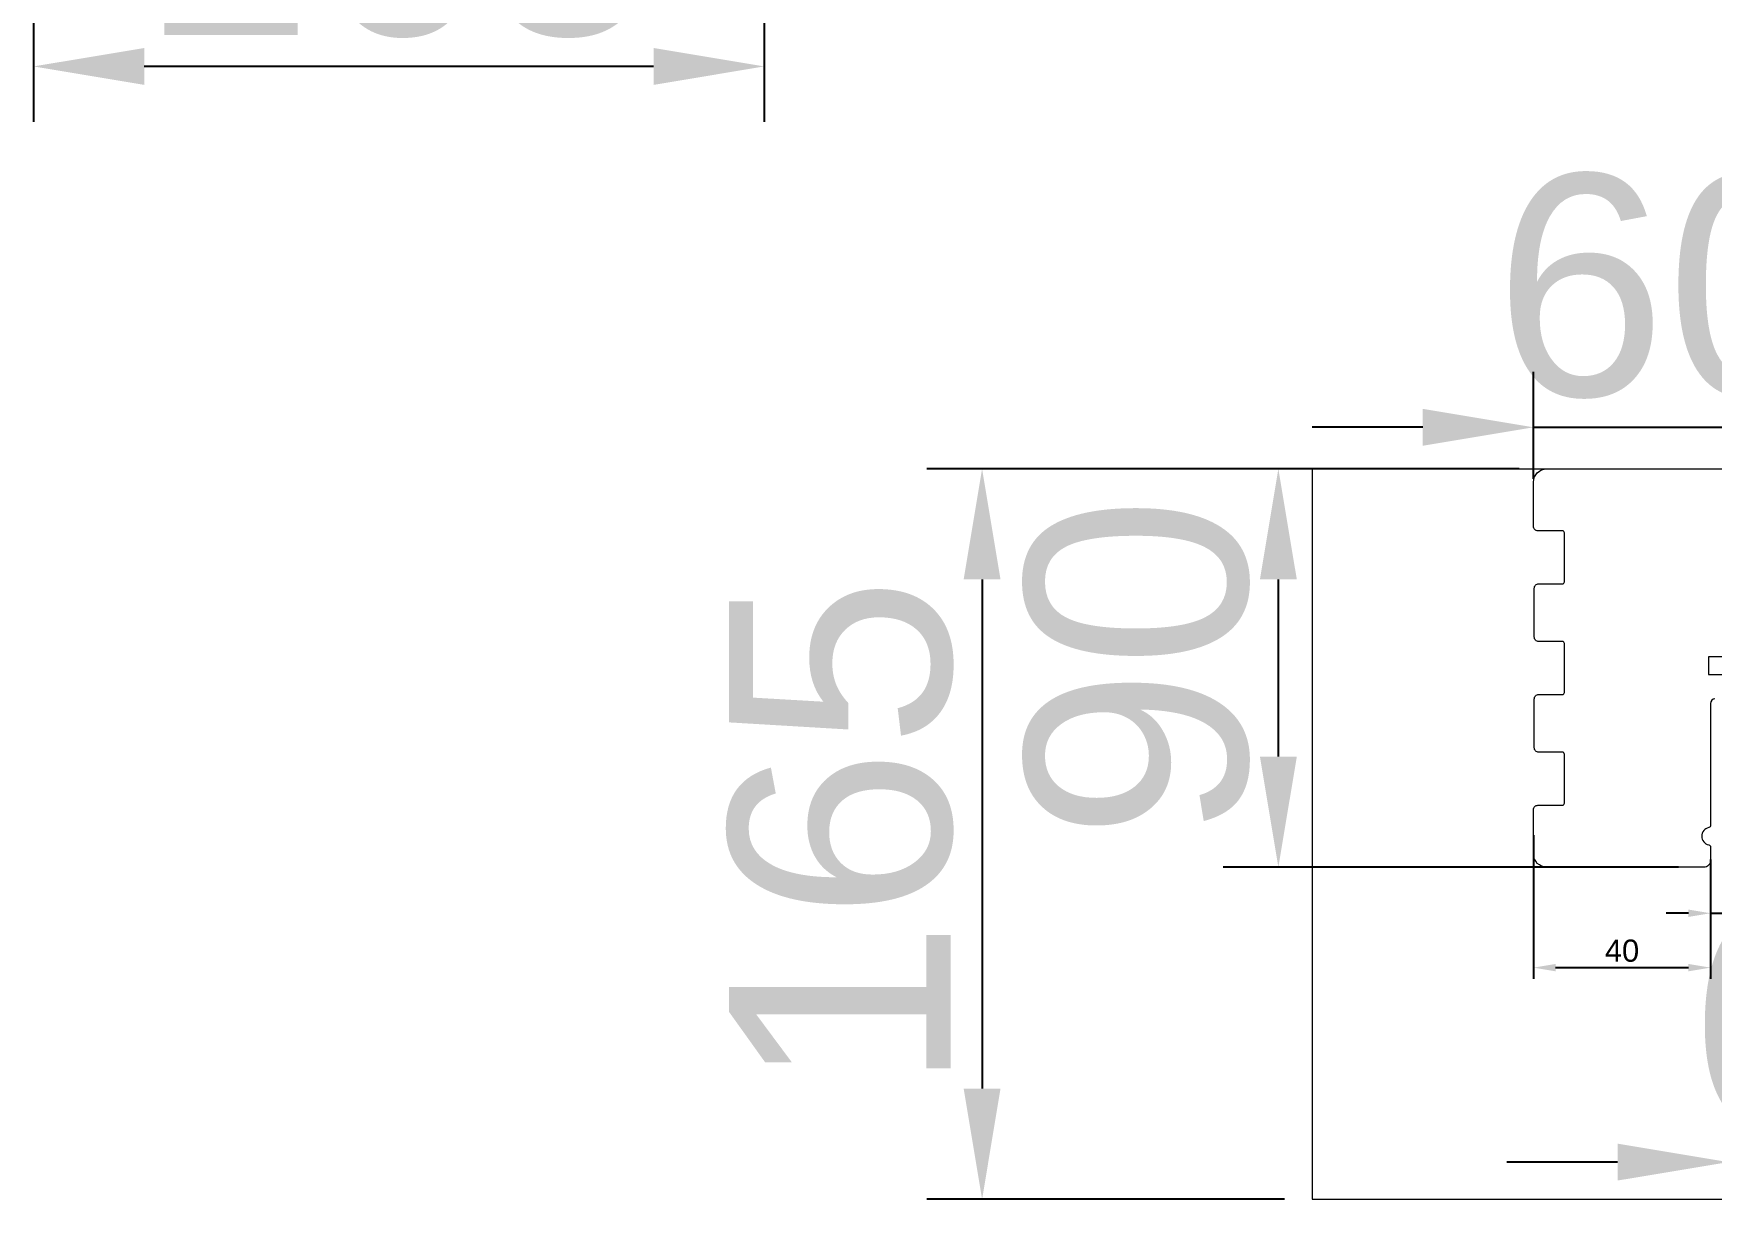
# Model space of a CAD drawing. Header units: millimetres. Extents: x 0 to 182016, y 11 to 3710.
# Drawn here: x 1938.2 to 2317.1, y 985.7 to 1253.1 of the extents above; entities that cross this region are included whole.
import ezdxf

# ---------------------------------------------------------------- set-up
doc = ezdxf.new("R2010")
doc.units = ezdxf.units.MM
doc.layers.add('Matmenys', color=10, linetype='Continuous', lineweight=20)
doc.layers.add('Stakta', color=7, linetype='Continuous', lineweight=25)
doc.styles.get("Standard").update_dxf_attribs({"font": 'arial.ttf'})
doc.dimstyles.new('2', dxfattribs={"dimscale": 2, "dimtxt": 2.5, "dimasz": 2.5, "dimexe": 1.25, "dimexo": 0.625, "dimtad": 1, "dimtxsty": 'Standard', "dimcen": 2.5, "dimadec": 0, "dimazin": 0, "dimtfac": 1, "dimtmove": 0, "dimatfit": 3, "dimfxl": 1, "dimarcsym": 0})
doc.dimstyles.new('Padidinti matmenys', dxfattribs={"dimscale": 10, "dimtxt": 5, "dimasz": 2.5, "dimexe": 1.25, "dimexo": 0.625, "dimtad": 1, "dimdec": 1, "dimtxsty": 'Standard', "dimcen": 2.5, "dimadec": 0, "dimazin": 0, "dimtfac": 1, "dimtdec": 1, "dimtmove": 0, "dimatfit": 3, "dimfxl": 1, "dimarcsym": 0})

# ---------------------------------------------------------------- blocks, each defined once
blk = doc.blocks.new('*D1311')
at = {"layer": 'Defpoints', "color": 0, "transparency": 16777216}
for p in [(2276.93, 1073.31), (2316.93, 1067.81), (2316.93, 1042.13)]:
    blk.add_point(p, dxfattribs=at)
at = {"layer": 'Matmenys', "color": 0, "lineweight": -2, "transparency": 16777216}
for p, q in [((2276.93, 1072.06), (2276.93, 1039.63)), ((2316.93, 1066.56), (2316.93, 1039.63)), ((2281.93, 1042.13), (2311.93, 1042.13))]:
    blk.add_line(p, q, dxfattribs=at)
at = {"layer": 'Matmenys', "color": 0, "transparency": 16777216}
for points in [[(2281.93, 1042.96), (2281.93, 1041.3), (2276.93, 1042.13)], [(2311.93, 1042.96), (2311.93, 1041.3), (2316.93, 1042.13)]]:
    blk.add_solid(points, dxfattribs=at)
at = {"layer": 'Matmenys', "color": 0, "lineweight": 5, "transparency": 16777216, "insert": (2296.93, 1045.93), "char_height": 5, "attachment_point": 5}
blk.add_mtext('40', dxfattribs=at)
blk = doc.blocks.new('*D1312')
at = {"color": 0, "lineweight": -2, "transparency": 16777216}
for p, q in [((2276.93, 1152.56), (2276.93, 1176.68)), ((2336.93, 1144.06), (2336.93, 1176.68)), ((2251.93, 1164.18), (2226.93, 1164.18)), ((2276.93, 1164.18), (2336.93, 1164.18)), ((2361.93, 1164.18), (2386.93, 1164.18))]:
    blk.add_line(p, q, dxfattribs=at)
at = {"color": 0, "transparency": 16777216}
for points in [[(2251.93, 1168.35), (2251.93, 1160.01), (2276.93, 1164.18)], [(2361.93, 1168.35), (2361.93, 1160.01), (2336.93, 1164.18)]]:
    blk.add_solid(points, dxfattribs=at)
at = {"layer": 'Defpoints', "color": 0, "transparency": 16777216}
for p in [(2336.93, 1164.18), (2276.93, 1146.31), (2336.93, 1137.81)]:
    blk.add_point(p, dxfattribs=at)
at = {"color": 0, "lineweight": 5, "transparency": 16777216, "insert": (2306.93, 1195.96), "char_height": 50, "attachment_point": 5}
blk.add_mtext('60', dxfattribs=at)
blk = doc.blocks.new('*D1313')
at = {"color": 0, "lineweight": -2, "transparency": 16777216}
for p, q in [((2380.93, 1072.06), (2380.93, 985.7)), ((2320.93, 1061.81), (2320.93, 985.7)), ((2295.93, 998.2), (2270.93, 998.2)), ((2320.93, 998.2), (2380.93, 998.2)), ((2405.93, 998.2), (2430.93, 998.2))]:
    blk.add_line(p, q, dxfattribs=at)
at = {"color": 0, "transparency": 16777216}
for points in [[(2295.93, 1002.37), (2295.93, 994.04), (2320.93, 998.2)], [(2405.93, 1002.37), (2405.93, 994.04), (2380.93, 998.2)]]:
    blk.add_solid(points, dxfattribs=at)
at = {"layer": 'Defpoints', "color": 0, "transparency": 16777216}
for p in [(2380.93, 1078.31), (2320.93, 1068.06), (2380.93, 998.2)]:
    blk.add_point(p, dxfattribs=at)
at = {"color": 0, "lineweight": 5, "transparency": 16777216, "insert": (2350.93, 1029.98), "char_height": 50, "attachment_point": 5}
blk.add_mtext('60', dxfattribs=at)
blk = doc.blocks.new('*D1314')
at = {"color": 0, "lineweight": -2, "transparency": 16777216}
for p, q in [((2273.68, 1154.81), (2206.83, 1154.81)), ((2219.33, 1089.81), (2219.33, 1129.81)), ((2309.68, 1064.81), (2206.83, 1064.81))]:
    blk.add_line(p, q, dxfattribs=at)
at = {"color": 0, "transparency": 16777216}
for points in [[(2215.17, 1129.81), (2223.5, 1129.81), (2219.33, 1154.81)], [(2215.17, 1089.81), (2223.5, 1089.81), (2219.33, 1064.81)]]:
    blk.add_solid(points, dxfattribs=at)
at = {"layer": 'Defpoints', "color": 0, "transparency": 16777216}
for p in [(2219.33, 1154.81), (2279.93, 1154.81), (2315.93, 1064.81)]:
    blk.add_point(p, dxfattribs=at)
at = {"color": 0, "lineweight": 5, "transparency": 16777216, "insert": (2187.55, 1109.81), "char_height": 50, "attachment_point": 5, "rotation": 90}
blk.add_mtext('90', dxfattribs=at)
blk = doc.blocks.new('*D1315')
at = {"layer": 'Defpoints', "color": 0, "transparency": 16777216}
for p in [(2316.93, 1067.81), (2320.93, 1068.06), (2320.93, 1054.42)]:
    blk.add_point(p, dxfattribs=at)
at = {"layer": 'Matmenys', "color": 0, "lineweight": -2, "transparency": 16777216}
for p, q in [((2316.93, 1066.56), (2316.93, 1051.92)), ((2320.93, 1066.81), (2320.93, 1051.92)), ((2311.93, 1054.42), (2306.93, 1054.42)), ((2316.93, 1054.42), (2320.93, 1054.42)), ((2325.93, 1054.42), (2340.33, 1054.42))]:
    blk.add_line(p, q, dxfattribs=at)
at = {"layer": 'Matmenys', "color": 0, "transparency": 16777216}
for points in [[(2311.93, 1055.25), (2311.93, 1053.59), (2316.93, 1054.42)], [(2325.93, 1055.25), (2325.93, 1053.59), (2320.93, 1054.42)]]:
    blk.add_solid(points, dxfattribs=at)
at = {"layer": 'Matmenys', "color": 0, "lineweight": 5, "transparency": 16777216, "insert": (2337.35, 1058.17), "char_height": 5, "attachment_point": 5}
blk.add_mtext('4', dxfattribs=at)
blk = doc.blocks.new('*D1978')
at = {"color": 0, "lineweight": -2, "transparency": 16777216}
for p, q in [((2220.68, 1154.81), (2139.93, 1154.81)), ((2152.43, 1129.81), (2152.43, 1014.81)), ((2220.68, 989.81), (2139.93, 989.81))]:
    blk.add_line(p, q, dxfattribs=at)
at = {"color": 0, "transparency": 16777216}
for points in [[(2148.26, 1129.81), (2156.59, 1129.81), (2152.43, 1154.81)], [(2148.26, 1014.81), (2156.59, 1014.81), (2152.43, 989.81)]]:
    blk.add_solid(points, dxfattribs=at)
at = {"layer": 'Defpoints', "color": 0, "transparency": 16777216}
for p in [(2226.93, 1154.81), (2152.43, 989.81), (2226.93, 989.81)]:
    blk.add_point(p, dxfattribs=at)
at = {"color": 0, "lineweight": 5, "transparency": 16777216, "insert": (2120.65, 1072.31), "char_height": 50, "attachment_point": 5, "rotation": 90}
blk.add_mtext('165', dxfattribs=at)
blk = doc.blocks.new('*D1333')
at = {"color": 0, "lineweight": -2, "transparency": 16777216}
for p, q in [((1938.24, 1308.91), (1938.24, 1233.2)), ((2103.24, 1308.91), (2103.24, 1233.2)), ((2078.24, 1245.7), (1963.24, 1245.7))]:
    blk.add_line(p, q, dxfattribs=at)
at = {"color": 0, "transparency": 16777216}
for points in [[(1963.24, 1249.86), (1963.24, 1241.53), (1938.24, 1245.7)], [(2078.24, 1249.86), (2078.24, 1241.53), (2103.24, 1245.7)]]:
    blk.add_solid(points, dxfattribs=at)
at = {"layer": 'Defpoints', "color": 0, "transparency": 16777216}
for p in [(1938.24, 1315.16), (2103.24, 1315.16), (1938.24, 1245.7)]:
    blk.add_point(p, dxfattribs=at)
at = {"color": 0, "lineweight": 5, "transparency": 16777216, "insert": (2020.74, 1277.47), "char_height": 50, "attachment_point": 5}
blk.add_mtext('165', dxfattribs=at)

msp = doc.modelspace()

# ---------------------------------------------------------------- linework, layer by layer
at = {"lineweight": 5}
for p, q in [((2226.9296579, 1154.8116468), (2226.9296579, 989.8116468)), ((2226.9296579, 1154.8116468), (2279.9296583, 1154.8116468)), ((2226.9296579, 989.8116468), (3606.9074522, 989.8116468))]:
    msp.add_line(p, q, dxfattribs=at)
at = {"layer": 'Stakta', "color": 18, "lineweight": 5, "true_color": 0x000000}
for points in [[(2317.9209317, 1102.8202976, 0.4116598905), (2316.9296583, 1101.8203356), (2316.9296583, 1074.2611366, -0.3563939587), (2316.5296583, 1073.7712386, 0.8164965809), (2316.5296583, 1069.852055, -0.3563939587), (2316.9296583, 1069.3621571), (2316.9296583, 1066.3116468, -0.4142135624), (2315.4296583, 1064.8116468), (2279.9296579, 1064.8116468, -0.4142135624), (2276.9296579, 1067.8116468), (2276.9296579, 1077.8116468, -0.4142135624), (2277.9296579, 1078.8116468), (2283.4296579, 1078.8116468, 0.4142135624), (2283.9296579, 1079.3116468), (2283.9296579, 1090.3116468, 0.4142135624), (2283.4296579, 1090.8116468), (2278.1296579, 1090.8116468, -0.4142135624), (2277.1296579, 1091.8116468), (2277.1296579, 1102.8116468, -0.4142135624), (2278.1296579, 1103.8116468), (2283.4296579, 1103.8116468, 0.4142135624), (2283.9296579, 1104.3116468), (2283.9296579, 1115.3116468, 0.4142135624), (2283.4296579, 1115.8116468), (2278.1296579, 1115.8116468, -0.4142135624), (2277.1296579, 1116.8116468), (2277.1296579, 1127.8116468, -0.4142135624), (2278.1296579, 1128.8116468), (2283.4296579, 1128.8116468, 0.4142135624), (2283.9296579, 1129.3116468), (2283.9296579, 1140.3116468, 0.4142135624), (2283.4296579, 1140.8116468), (2277.9296579, 1140.8116468, -0.4142135624), (2276.9296579, 1141.8116468), (2276.9296579, 1151.8116468, -0.4142135624), (2279.9296579, 1154.8116468), (2325.9296583, 1154.8116468, -0.4142135624)], [(2322.5243336, 1112.3105813), (2316.4296583, 1112.3105813), (2316.4296583, 1108.3105813), (2322.5243336, 1108.3105813, 0.164173551)]]:
    msp.add_lwpolyline(points, format="xyb", dxfattribs=at)

# ---------------------------------------------------------------- dimensions: what is measured, and where the dimension line sits
at = {"color": 1, "lineweight": 5}
dim = msp.add_linear_dim(base=(1938.2360091, 1245.6961139), p1=(2103.2360091, 1315.1617728), p2=(1938.2360091, 1315.1617728), dimstyle='Padidinti matmenys', dxfattribs=at)
dim.commit()
dim.dimension.update_dxf_attribs({"geometry": '*D1333', "text_midpoint": (2020.7360091, 1277.4747633)})
for base, p1, p2, angle, picture, middle in [((2336.9296583, 1164.178653), (2276.9296583, 1146.3116468), (2336.9296583, 1137.8116468), 180, '*D1312', (2306.9296583, 1164.178653)), ((2219.3321763, 1154.8116468), (2315.9296583, 1064.8116468), (2279.9296583, 1154.8116468), 90, '*D1314', (2219.3321763, 1109.8116468)), ((2380.9296583, 998.201914), (2320.9296583, 1068.0616468), (2380.9296583, 1078.3116468), 180, '*D1313', (2350.9296583, 998.201914))]:
    dim = msp.add_linear_dim(base=base, p1=p1, p2=p2, angle=angle, dimstyle='Padidinti matmenys', dxfattribs=at)
    dim.commit()
    dim.dimension.update_dxf_attribs({"geometry": picture, "text_midpoint": middle, "dimtype": 160})
dim = msp.add_linear_dim(base=(2152.4259804, 989.8116468), p1=(2226.9296579, 1154.8116468), p2=(2226.9296579, 989.8116468), angle=90, dimstyle='Padidinti matmenys', dxfattribs=at)
dim.commit()
dim.dimension.update_dxf_attribs({"geometry": '*D1978', "text_midpoint": (2120.6473311, 1072.3116468)})
at = {"layer": 'Matmenys', "lineweight": 5}
for base, p1, p2, picture, middle in [((2316.9296583, 1042.1287646), (2276.9296583, 1073.3116468), (2316.9296583, 1067.8116468), '*D1311', (2296.9296583, 1042.1287646)), ((2320.9296583, 1054.4191349), (2316.9296583, 1067.8116468), (2320.9296583, 1068.0616468), '*D1315', (2337.3505314, 1054.4191349))]:
    dim = msp.add_linear_dim(base=base, p1=p1, p2=p2, angle=180, dimstyle='2', override={"dimtmove": 0}, dxfattribs=at)
    dim.commit()
    dim.dimension.update_dxf_attribs({"geometry": picture, "text_midpoint": middle, "dimtype": 160})

doc.saveas('drawing.dxf')
